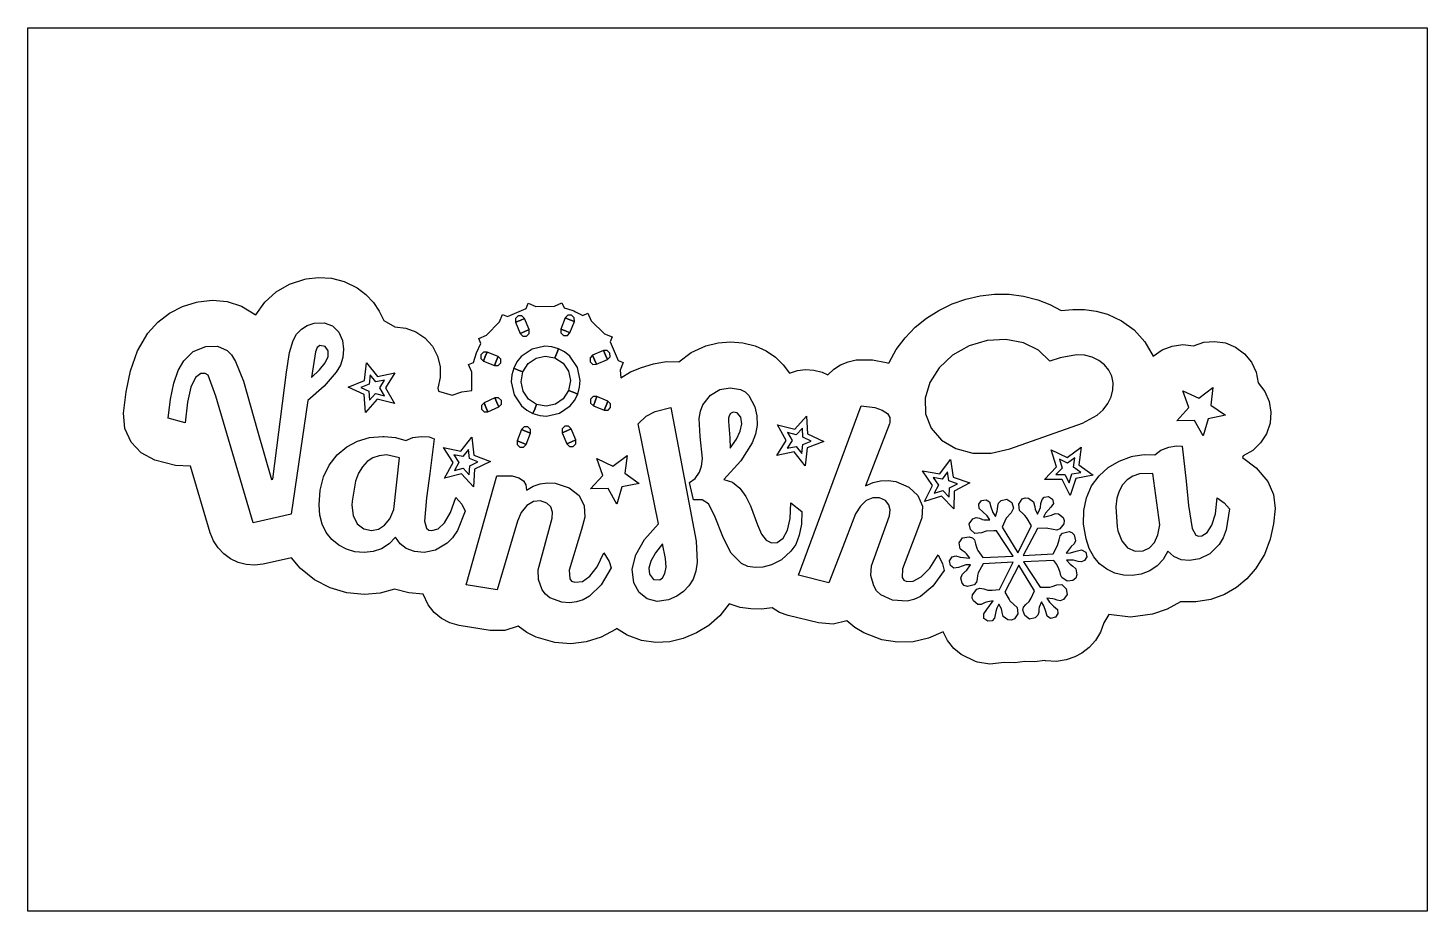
# Model space of a CAD drawing. Extents: x 0 to 151, y 0 to 96.
import ezdxf

# ---------------------------------------------------------------- set-up
doc = ezdxf.new("R2010")
doc.units = 0

msp = doc.modelspace()

# ---------------------------------------------------------------- linework, layer by layer
at = {"layer": 'Layer 1', "color": 7}
msp.add_lwpolyline([(0, 95.5146), (151.341476, 95.5146), (151.341476, 0.000137), (0, 0.000137), (0, 95.5146)], dxfattribs=at)
for points in [[(30.100814, 68.367061), (31.431344, 68.522615), (32.817883, 68.44389), (34.219404, 68.08373), (35.59488, 67.394983), (36.558124, 66.674677), (37.360409, 65.835829), (38.003102, 64.897613), (38.487566, 63.879204), (39.687715, 63.179118), (40.862397, 63.048327), (41.963261, 62.644164), (42.941093, 61.985853), (43.746682, 61.092616), (44.310145, 60.031076), (44.594406, 58.888177), (44.598276, 57.716603), (44.320563, 56.569041), (44.418723, 56.238312), (45.871548, 55.784288), (46.917544, 56.168661), (48.026842, 56.306574), (48.003558, 58.286978), (47.650605, 59.107979), (48.193793, 59.341606), (48.530608, 60.386444), (49.00527, 61.376514), (48.772172, 61.919438), (49.593173, 62.272656), (50.996786, 63.713046), (51.32725, 64.540927), (51.875201, 64.322116), (53.887355, 65.187038), (54.105901, 65.735254), (54.93431, 65.40479), (56.944612, 65.432042), (57.766142, 65.78526), (57.999504, 65.241807), (58.849345, 64.980134), (59.044607, 64.904993), (59.237488, 64.825353), (60.034412, 64.430066), (60.577865, 64.663693), (60.930819, 63.842692), (62.37068, 62.439079), (63.199089, 62.108615), (62.980279, 61.560928), (63.844936, 59.54851), (64.393417, 59.329964), (64.062953, 58.502084), (64.134919, 57.683993), (65.18753, 58.312279), (66.350273, 58.795507), (67.65718, 59.182327), (69.051401, 59.441354), (70.422734, 59.395581), (71.741052, 60.405957), (73.332618, 61.142093), (74.644884, 61.467034), (75.979771, 61.577068), (77.321207, 61.466241), (78.653118, 61.1286), (79.859451, 60.596391), (80.872903, 59.901464), (81.707662, 59.084299), (82.377917, 58.185378), (83.227328, 58.452177), (84.11206, 58.56102), (85.00979, 58.506251), (85.898194, 58.282216), (86.531076, 58.005991), (87.170173, 58.603961), (87.905684, 59.078776), (88.720521, 59.416917), (89.597593, 59.604866), (91.341096, 59.608504), (92.819685, 59.341077), (93.117341, 59.262231), (93.146445, 59.325731), (93.925167, 60.727517), (94.878835, 62.001856), (95.982175, 63.13967), (97.209911, 64.131881), (98.543016, 64.973619), (99.962864, 65.659385), (101.45013, 66.18273), (102.985493, 66.537205), (104.551213, 66.716522), (106.131319, 66.713451), (107.70319, 66.519532), (109.244204, 66.126308), (110.544729, 65.613116), (111.77838, 64.940182), (113.020498, 65.078675), (114.279682, 65.065661), (115.537774, 64.891813), (116.776617, 64.547806), (118.2925, 63.846483), (119.666029, 62.853185), (120.828272, 61.575377), (121.710297, 60.020526), (122.686228, 60.698532), (123.774573, 61.115271), (124.924831, 61.262979), (126.086499, 61.133891), (127.202023, 61.515722), (128.367403, 61.620162), (129.530304, 61.443565), (130.638385, 60.982285), (131.600748, 60.26555), (132.346467, 59.356257), (132.851978, 58.301261), (133.093716, 57.147419), (133.804844, 56.203325), (134.266513, 55.125311), (134.458952, 53.962315), (134.362391, 52.763279), (133.977071, 51.625001), (133.341002, 50.633915), (132.491661, 49.826978), (131.46653, 49.24115), (131.363872, 49.059117), (132.856848, 47.943635), (134.114477, 46.44636), (134.737404, 45.049725), (134.898965, 43.529068), (134.736937, 41.887905), (134.373867, 40.211693), (133.749009, 38.567181), (132.801616, 37.02112), (132.764045, 36.972172), (131.835371, 35.934746), (130.72798, 35.005493), (129.434504, 34.244863), (127.947576, 33.713303), (126.341987, 33.444189), (124.660397, 33.454276), (123.2379, 32.658179), (121.645738, 32.10993), (119.2719, 31.79921), (116.935367, 32.06257), (116.373658, 31.181773), (116.007793, 30.163327), (115.470603, 29.270888), (114.793663, 28.515074), (114.00855, 27.9065), (113.231565, 27.48659), (112.306719, 27.163418), (111.251847, 26.999989), (110.084784, 27.059305), (109.961224, 27.080736), (108.924786, 26.943583), (107.851439, 27.001097), (106.745151, 26.833913), (105.608304, 26.889972), (104.065289, 26.708203), (102.707416, 26.907434), (102.48649, 26.97358), (100.943111, 27.740772), (100.168048, 28.397008), (99.469979, 29.274129), (98.991877, 30.203874), (97.398649, 29.496768), (95.747428, 29.121994), (94.064854, 29.07107), (92.377567, 29.335513), (90.402455, 30.079322), (89.458158, 30.658593), (88.582918, 31.392645), (87.085709, 31.025536), (85.501584, 31.155314), (82.223665, 31.97314), (81.311416, 32.299437), (80.489853, 32.792819), (79.36449, 32.660093), (78.205245, 32.669424), (77.028041, 32.84569), (75.848802, 33.21377), (74.839584, 31.934958), (73.648596, 30.892782), (72.313246, 30.077519), (70.870938, 29.479446), (69.431168, 29.131453), (67.920308, 29.044008), (66.374325, 29.26424), (64.829185, 29.839279), (63.672693, 30.552859), (63.539872, 30.459726), (62.013509, 29.616512), (60.397552, 29.09881), (58.718889, 28.903916), (57.004407, 29.029125), (54.95627, 29.618583), (53.959834, 30.127959), (53.021639, 30.800773), (51.578736, 30.331932), (50.012008, 30.336959), (46.628785, 30.894965), (45.630265, 31.170805), (44.721538, 31.644363), (43.931279, 32.296663), (43.28816, 33.108731), (42.751321, 34.271044), (41.202882, 34.411273), (39.653054, 34.81582), (38.079811, 34.388916), (36.402387, 34.243792), (34.488729, 34.419396), (32.680068, 34.945367), (31.005105, 35.820438), (29.492538, 37.043344), (29.461317, 37.074301), (28.498235, 38.199043), (25.456218, 37.528854), (24.519208, 37.414886), (23.602987, 37.479117), (22.72841, 37.709248), (21.916329, 38.092978), (21.1876, 38.618009), (20.563076, 39.272039), (20.06361, 40.042768), (19.710058, 40.917898), (17.575058, 48.100533), (15.945438, 48.202133), (13.730059, 48.780511), (12.255458, 49.544751), (11.14628, 50.722087), (10.480401, 52.196187), (10.335697, 53.850715), (10.608304, 56.167081), (11.090192, 58.446191), (11.851513, 60.587486), (12.962424, 62.490408), (14.051258, 63.702165), (15.307946, 64.668059), (16.708133, 65.386898), (18.227467, 65.857492), (18.420745, 65.897708), (19.960184, 66.057756), (21.535078, 65.913252), (23.093533, 65.416027), (24.58365, 64.517908), (24.639477, 64.473722), (25.626557, 65.849943), (26.856067, 66.964176), (28.300615, 67.79772), (29.932804, 68.331872), (30.100814, 68.367061), (30.100814, 68.367061)], [(30.945363, 63.578903), (32.02549, 63.635689), (32.933969, 63.283893), (33.622943, 62.625445), (34.00553, 61.700099), (34.119979, 60.767597), (34.047797, 59.88582), (33.788985, 59.054794), (33.343543, 58.274543), (32.0412, 56.753852), (30.288404, 55.21173), (28.480772, 42.912854), (24.362988, 41.991047), (20.324261, 55.70359), (19.474288, 57.944872), (19.156471, 58.151346), (18.70324, 58.142516), (18.10511, 57.699645), (17.625408, 56.665481), (17.264133, 55.039974), (17.021286, 52.823075), (15.173544, 53.30832), (15.414207, 55.362629), (15.772735, 57.083291), (16.24912, 58.470231), (16.843354, 59.523375), (17.884491, 60.50974), (19.240291, 61.064306), (20.498713, 61.108194), (21.545443, 60.628802), (22.008095, 60.144264), (22.455179, 59.431597), (23.302645, 57.321779), (24.830189, 51.954713), (26.335851, 46.688189), (26.484758, 46.721526), (27.957692, 58.284597), (28.292092, 60.401327), (28.674712, 61.69613), (29.063545, 62.384559), (29.571615, 62.92783), (30.198896, 63.325945), (30.945363, 63.578903), (30.945363, 63.578903)], [(53.713524, 64.089283), (53.425129, 64.37586), (53.021639, 64.374504), (52.739726, 64.086009), (52.744356, 63.679444), (53.229073, 63.884496), (53.713524, 64.089283), (53.713524, 64.089283)], [(53.229073, 63.884496), (52.744356, 63.679444), (53.251297, 62.480619), (53.736014, 62.685671), (54.22073, 62.890458), (53.713524, 64.089283), (53.229073, 63.884496), (53.229073, 63.884496)], [(58.612278, 63.95514), (58.122006, 64.154106), (57.648138, 62.946814), (58.138675, 62.748112), (58.628947, 62.54941), (59.102815, 63.756438), (58.612278, 63.95514), (58.612278, 63.95514)], [(59.102815, 63.756438), (59.095837, 64.162937), (58.805688, 64.447793), (58.402232, 64.444122), (58.122006, 64.154106), (58.612278, 63.95514), (59.102815, 63.756438), (59.102815, 63.756438)], [(53.251297, 62.480619), (53.539792, 62.194175), (53.943182, 62.195663), (54.225228, 62.483926), (54.22073, 62.890458), (53.736014, 62.685671), (53.251297, 62.480619), (53.251297, 62.480619)], [(57.648138, 62.946814), (57.655116, 62.540315), (57.945264, 62.255459), (58.348721, 62.259163), (58.628947, 62.54941), (58.138675, 62.748112), (57.648138, 62.946814), (57.648138, 62.946814)], [(32.477299, 60.591496), (32.164032, 61.076477), (31.574541, 61.155852), (31.299507, 60.955562), (31.11893, 60.498892), (30.659349, 57.699868), (31.546864, 58.539605), (32.145677, 59.301456), (32.455814, 59.985419), (32.477299, 60.591496), (32.477299, 60.591496)], [(53.03725, 58.519547), (53.527787, 58.320845), (54.109935, 59.226851), (54.957395, 59.813424), (55.957552, 60.03378), (56.997793, 59.841139), (57.191203, 60.333792), (57.384349, 60.826446), (56.657472, 61.03811), (55.926819, 61.096519), (54.531548, 60.788544), (53.353269, 59.972471), (52.893855, 59.395757), (52.546713, 58.718248), (53.03725, 58.519547), (53.03725, 58.519547)], [(57.191203, 60.333792), (56.997793, 59.841139), (57.882984, 59.253293), (58.459382, 58.393936), (58.677056, 57.375729), (58.486072, 56.311337), (58.976344, 56.11237), (59.466881, 55.913669), (59.673788, 56.647985), (59.730993, 57.387702), (59.428715, 58.803841), (58.624887, 60.003088), (58.055154, 60.471691), (57.384349, 60.826446), (57.191203, 60.333792), (57.191203, 60.333792)], [(61.290652, 59.623651), (61.503641, 59.136025), (62.683152, 59.651433), (62.470428, 60.139059), (62.257438, 60.626686), (61.077663, 60.111278), (61.290652, 59.623651), (61.290652, 59.623651)], [(62.683152, 59.651433), (62.96189, 59.943102), (62.952498, 60.349667), (62.660828, 60.632837), (62.257438, 60.626686), (62.470428, 60.139059), (62.683152, 59.651433), (62.683152, 59.651433)], [(36.514835, 53.933), (36.382015, 55.867102), (34.63709, 56.652914), (36.410325, 57.380252), (36.605852, 59.304035), (37.827167, 57.821047), (39.69724, 58.226918), (38.684151, 56.583064), (39.639296, 54.904814), (37.788538, 55.376565), (36.514835, 53.933), (36.514835, 53.933)], [(49.666992, 60.456559), (49.263734, 60.452656), (48.983309, 60.162607), (48.990287, 59.756108), (49.280436, 59.471252), (49.473846, 59.963905), (49.666992, 60.456559), (49.666992, 60.456559)], [(49.473846, 59.963905), (49.280436, 59.471252), (50.468149, 58.989711), (50.661559, 59.482364), (50.854969, 59.975018), (49.666992, 60.456559), (49.473846, 59.963905), (49.473846, 59.963905)], [(50.468149, 58.989711), (50.871638, 58.993613), (51.152096, 59.283662), (51.145018, 59.690161), (50.854969, 59.975018), (50.661559, 59.482364), (50.468149, 58.989711), (50.468149, 58.989711)], [(61.077663, 60.111278), (60.799123, 59.819608), (60.808317, 59.413043), (61.100218, 59.129973), (61.503641, 59.136025), (61.290652, 59.623651), (61.077663, 60.111278), (61.077663, 60.111278)], [(36.956689, 55.244538), (37.606505, 55.980873), (38.552654, 55.733752), (38.065027, 56.594441), (38.581228, 57.429994), (37.632698, 57.226265), (37.002726, 57.986412), (36.897158, 57.004544), (35.998898, 56.633599), (36.888691, 56.228522), (36.956689, 55.244538), (36.956689, 55.244538)], [(54.822391, 54.298125), (55.015802, 54.790778), (54.130614, 55.378628), (53.554245, 56.238014), (53.33665, 57.256299), (53.527787, 58.320845), (53.03725, 58.519547), (52.546713, 58.718248), (52.339806, 57.983944), (52.282601, 57.244257), (52.584879, 55.828208), (53.388707, 54.629052), (53.95844, 54.16048), (54.629246, 53.805736), (54.822391, 54.298125), (54.822391, 54.298125)], [(58.976344, 56.11237), (58.486072, 56.311337), (57.903808, 55.405326), (57.056332, 54.818725), (56.056158, 54.59829), (55.015802, 54.790778), (54.822391, 54.298125), (54.629246, 53.805736), (55.356198, 53.593984), (56.086887, 53.53551), (57.482145, 53.843406), (58.660362, 54.65945), (59.11975, 55.236161), (59.466881, 55.913669), (58.976344, 56.11237), (58.976344, 56.11237)], [(82.534815, 44.157981), (83.698451, 43.217918), (83.669115, 41.854886), (83.439159, 40.655167), (83.048569, 39.65974), (82.537725, 38.909184), (81.506744, 37.989956), (80.423972, 37.433869), (79.49851, 37.199672), (78.650538, 37.147987), (77.880056, 37.278865), (77.187063, 37.592354), (76.049621, 38.697484), (75.221741, 40.328672), (74.276452, 42.790749), (73.603022, 44.052677), (72.932668, 44.485866), (71.997003, 44.462252), (71.564939, 46.356402), (72.175861, 46.780263), (72.642321, 47.481673), (72.864372, 48.102339), (72.951089, 48.952721), (72.718521, 51.342733), (72.613878, 53.279315), (72.752677, 54.077558), (73.018823, 54.762468), (73.815151, 55.806446), (74.835714, 56.409497), (75.958472, 56.598211), (77.060592, 56.399178), (77.565471, 56.144526), (77.99586, 55.74923), (78.633274, 54.536514), (78.857653, 53.54804), (78.88228, 52.566958), (78.70713, 51.593218), (78.332178, 50.626771), (77.107424, 48.683277), (75.284182, 46.687395), (76.219682, 46.384414), (77.018259, 45.722461), (77.665892, 44.825954), (78.148822, 43.819315), (78.901826, 41.761653), (79.360323, 40.774081), (79.870266, 40.130301), (80.431702, 39.830313), (81.044683, 39.874118), (81.69829, 40.33102), (82.164498, 41.197298), (82.443331, 42.472951), (82.534815, 44.157981), (82.534815, 44.157981)], [(124.27146, 53.025216), (125.564213, 54.450789), (124.929213, 56.279852), (126.66673, 55.468375), (128.177499, 56.644447), (127.954455, 54.723839), (129.52846, 53.620528), (127.6568, 53.240851), (127.111494, 51.382949), (126.178839, 53.074693), (124.27146, 53.025216), (124.27146, 53.025216)], [(49.330442, 54.980749), (49.051803, 54.68898), (49.061097, 54.282514), (49.352865, 53.999344), (49.756156, 54.005496), (49.543431, 54.493123), (49.330442, 54.980749), (49.330442, 54.980749)], [(49.543431, 54.493123), (49.756156, 54.005496), (50.935932, 54.520639), (50.722942, 55.008266), (50.510218, 55.495892), (49.330442, 54.980749), (49.543431, 54.493123), (49.543431, 54.493123)], [(50.935932, 54.520639), (51.214571, 54.812408), (51.205277, 55.218874), (50.913508, 55.502044), (50.510218, 55.495892), (50.722942, 55.008266), (50.935932, 54.520639), (50.935932, 54.520639)], [(61.545445, 55.642206), (61.141989, 55.638535), (60.861763, 55.348519), (60.868642, 54.941822), (61.15889, 54.657164), (61.352035, 55.149553), (61.545445, 55.642206), (61.545445, 55.642206)], [(61.352035, 55.149553), (61.15889, 54.657164), (62.346603, 54.175623), (62.540013, 54.668276), (62.733158, 55.160665), (61.545445, 55.642206), (61.352035, 55.149553), (61.352035, 55.149553)], [(62.346603, 54.175623), (62.750059, 54.179294), (63.030285, 54.46931), (63.023406, 54.876007), (62.733158, 55.160665), (62.540013, 54.668276), (62.346603, 54.175623), (62.346603, 54.175623)], [(91.240654, 37.351055), (93.190631, 42.736112), (93.256512, 43.377858), (93.122368, 43.950548), (92.755458, 44.402721), (92.123832, 44.682649), (91.376914, 44.705668), (90.664127, 44.387375), (90.042192, 43.800166), (89.506577, 42.978206), (87.96247, 38.926911), (86.645905, 35.482834), (83.368251, 36.313889), (90.141047, 54.629383), (91.595195, 54.473543), (92.418453, 54.188335), (92.966132, 53.820056), (93.238181, 53.368682), (93.234551, 52.834187), (93.197774, 52.683904), (90.613857, 45.996304), (91.417635, 46.351263), (92.227615, 46.545016), (93.043845, 46.577589), (93.866375, 46.449006), (95.292709, 45.861234), (96.269583, 44.935326), (96.753968, 43.788293), (96.702176, 42.537675), (96.234658, 41.272968), (94.586041, 37.008684), (94.560277, 36.077418), (94.744803, 35.796183), (95.060968, 35.63788), (95.772564, 35.68352), (96.625447, 36.145879), (97.562865, 37.085314), (98.466151, 38.525803), (98.93949, 37.547871), (99.126286, 36.841997), (97.894342, 35.129086), (96.549611, 34.023394), (95.834958, 33.698255), (95.092118, 33.52492), (93.521888, 33.633663), (92.249509, 34.208933), (91.805009, 34.637508), (91.488303, 35.160043), (91.173483, 36.277377), (91.240654, 37.351055), (91.240654, 37.351055)], [(69.287673, 33.674145), (68.072609, 33.481462), (66.982361, 33.766219), (66.111619, 34.46495), (65.554407, 35.514319), (65.369067, 36.986885), (65.750066, 38.538404), (66.697406, 40.16895), (68.211085, 41.878599), (67.355953, 46.132035), (66.012929, 52.696075), (66.863035, 53.513636), (67.853633, 54.024811), (69.532677, 54.455816), (72.273757, 40.013289), (72.404577, 37.725167), (72.250651, 36.756924), (71.950503, 35.905902), (71.50413, 35.172107), (70.911535, 34.555545), (70.172716, 34.056222), (69.287673, 33.674145), (69.287673, 33.674145)], [(77.130178, 53.403305), (76.72907, 53.893577), (76.279279, 53.959194), (75.981888, 53.804413), (75.845098, 53.567876), (75.79668, 53.306732), (75.780275, 52.947693), (75.812025, 52.523037), (75.85965, 52.049699), (75.931088, 51.176045), (75.970246, 50.074057), (76.639827, 51.034597), (77.056326, 51.909635), (77.219768, 52.699196), (77.130178, 53.403305), (77.130178, 53.403305)], [(81.004202, 49.274223), (82.030255, 50.908817), (81.088604, 52.595798), (82.939627, 52.107642), (84.223119, 53.535332), (84.336096, 51.60467), (86.076523, 50.799808), (84.299848, 50.091784), (84.084213, 48.165355), (82.873481, 49.663954), (81.004202, 49.274223), (81.004202, 49.274223)], [(53.87492, 51.88407), (53.384647, 52.082771), (52.910779, 50.875479), (53.401316, 50.676777), (53.891853, 50.478075), (54.365457, 51.685103), (53.87492, 51.88407), (53.87492, 51.88407)], [(54.365457, 51.685103), (54.358577, 52.091701), (54.06833, 52.376459), (53.664874, 52.372787), (53.384647, 52.082771), (53.87492, 51.88407), (54.365457, 51.685103), (54.365457, 51.685103)], [(58.762297, 52.151298), (58.473901, 52.437875), (58.070412, 52.436519), (57.7884, 52.148024), (57.793129, 51.741459), (58.277581, 51.946511), (58.762297, 52.151298), (58.762297, 52.151298)], [(58.277581, 51.946511), (57.793129, 51.741459), (58.30007, 50.542634), (58.784786, 50.747686), (59.269502, 50.952473), (58.762297, 52.151298), (58.277581, 51.946511), (58.277581, 51.946511)], [(82.127622, 50.060828), (83.081179, 50.25953), (83.696599, 49.4888), (83.809046, 50.475165), (84.713127, 50.834204), (83.831536, 51.244308), (83.770417, 52.23623), (83.110547, 51.511272), (82.171542, 51.756541), (82.649379, 50.892677), (82.127622, 50.060828), (82.127622, 50.060828)], [(42.864563, 38.795149), (41.794589, 38.898386), (40.921465, 39.208096), (40.245191, 39.724281), (39.765767, 40.44694), (39.057742, 39.712975), (38.254468, 39.188683), (37.355945, 38.874089), (36.362171, 38.769219), (35.37316, 38.857966), (34.463523, 39.124191), (33.633262, 39.567867), (32.882375, 40.188972), (32.271189, 40.955241), (31.834627, 41.834447), (31.572689, 42.826612), (31.485377, 43.931763), (31.607614, 45.536967), (31.974326, 46.971193), (32.585513, 48.234416), (33.441175, 49.32661), (34.484161, 50.207428), (35.657322, 50.836552), (36.960658, 51.214009), (38.394168, 51.339822), (38.546568, 51.339822), (39.765767, 51.23012), (40.883365, 50.901144), (41.639014, 51.23012), (42.534363, 51.339822), (43.385262, 51.27533), (43.956761, 51.081854), (43.474162, 47.313134), (43.118562, 44.706197), (42.889963, 42.176519), (43.093162, 41.402019), (43.347162, 41.208394), (43.702762, 41.143852), (44.356811, 41.356907), (45.04896, 41.995809), (45.715709, 43.118567), (46.293558, 44.731862), (46.915858, 44.022052), (47.309557, 43.234851), (46.445958, 41.143951), (45.918909, 40.369579), (45.32836, 39.775958), (44.090111, 39.040285), (42.864563, 38.795149), (42.864563, 38.795149)], [(45.047637, 46.807516), (45.983467, 48.496878), (44.951858, 50.128561), (46.826429, 49.744651), (48.03081, 51.241927), (48.248033, 49.320789), (50.02947, 48.614353), (48.293806, 47.807904), (48.18321, 45.872479), (46.892839, 47.300963), (45.047637, 46.807516), (45.047637, 46.807516)], [(52.910779, 50.875479), (52.917857, 50.46898), (53.207906, 50.184124), (53.611395, 50.188026), (53.891853, 50.478075), (53.401316, 50.676777), (52.910779, 50.875479), (52.910779, 50.875479)], [(58.30007, 50.542634), (58.588466, 50.256156), (58.991955, 50.257413), (59.274, 50.545908), (59.269502, 50.952473), (58.784786, 50.747686), (58.30007, 50.542634), (58.30007, 50.542634)], [(109.949318, 46.663582), (111.275143, 48.05767), (110.682742, 49.901549), (112.400944, 49.048534), (113.9387, 50.187563), (113.670942, 48.273041), (115.218753, 47.131894), (113.338891, 46.797726), (112.750193, 44.953582), (111.857226, 46.667022), (109.949318, 46.663582), (109.949318, 46.663582)], [(126.719117, 38.081568), (125.65644, 37.917704), (124.735373, 38.002756), (123.955941, 38.336696), (123.318168, 38.919503), (122.806749, 38.032744), (122.152779, 37.325919), (121.35628, 36.799077), (120.41728, 36.452266), (119.436652, 36.294314), (118.490652, 36.328077), (117.57928, 36.553581), (116.702534, 36.970849), (115.926595, 37.563482), (115.293034, 38.308713), (114.801853, 39.206542), (114.45305, 40.25697), (114.188194, 41.844273), (114.201299, 43.326033), (114.492415, 44.702274), (115.06159, 45.973021), (115.862983, 47.084815), (116.850734, 47.984579), (118.024866, 48.672313), (119.385406, 49.148017), (119.533308, 49.185588), (120.742187, 49.380089), (121.90503, 49.336664), (122.559443, 49.842216), (123.401776, 50.169572), (124.242554, 50.316878), (124.843224, 50.270113), (125.275288, 46.495308), (125.553365, 43.878317), (125.935952, 41.367954), (126.317943, 40.666974), (126.610589, 40.541847), (126.971, 40.567061), (127.554604, 40.934897), (128.073518, 41.725405), (128.451971, 42.979132), (128.627025, 44.686883), (129.400368, 44.151698), (129.970313, 43.485147), (129.632143, 41.243798), (129.305834, 40.362588), (128.874675, 39.64102), (127.849383, 38.621781), (126.719117, 38.081568), (126.719117, 38.081568)], [(38.775168, 49.32661), (38.003644, 49.247537), (37.31467, 49.010334), (36.708245, 48.615027), (36.184371, 48.061639), (35.762097, 47.364719), (35.435072, 46.512969), (35.066772, 44.344777), (35.041373, 43.905834), (35.187422, 42.770144), (35.625572, 41.892622), (36.317721, 41.33111), (37.17497, 41.143852), (37.925856, 41.287463), (38.578318, 41.718262), (39.132355, 42.436199), (39.587967, 43.441226), (40.197566, 49.016784), (38.775168, 49.32661), (38.775168, 49.32661)], [(46.126606, 47.655769), (47.067993, 47.907387), (47.724159, 47.172111), (47.782896, 48.163503), (48.666339, 48.572549), (47.763846, 48.932911), (47.649017, 49.919805), (47.029364, 49.158865), (46.078717, 49.351216), (46.602591, 48.515663), (46.126606, 47.655769), (46.126606, 47.655769)], [(60.865467, 45.680392), (62.169332, 47.095382), (61.548885, 48.929471), (63.280052, 48.103972), (64.799816, 49.267344), (64.561692, 47.348852), (66.126965, 46.232577), (64.252394, 45.868246), (63.692272, 44.014842), (62.77311, 45.713994), (60.865467, 45.680392), (60.865467, 45.680392)], [(96.995599, 44.290537), (97.86052, 46.018529), (96.762236, 47.604704), (98.651094, 47.301227), (99.792241, 48.848773), (100.089103, 46.938484), (101.898057, 46.309041), (100.197318, 45.429038), (100.16689, 43.490438), (98.818576, 44.862566), (96.995599, 44.290537), (96.995599, 44.290537)], [(111.204235, 47.207036), (112.177636, 47.208623), (112.629544, 46.328885), (112.93302, 47.272917), (113.889488, 47.441721), (113.106058, 48.021952), (113.240466, 49.006465), (112.451744, 48.429409), (111.579678, 48.859886), (111.878392, 47.916647), (111.204235, 47.207036), (111.204235, 47.207036)], [(55.19122, 36.921372), (56.714424, 42.500104), (56.729043, 43.145025), (56.549589, 43.705015), (56.135418, 44.127521), (55.446013, 44.360917), (54.670587, 44.301121), (53.947945, 43.853182), (53.365531, 43.120188), (52.952583, 42.162761), (50.768451, 34.732741), (47.385228, 35.300007), (50.710507, 47.064426), (52.359917, 47.075803), (53.086595, 46.873781), (53.58745, 46.549448), (53.862484, 46.102728), (53.911697, 45.533548), (54.642243, 45.960536), (55.407517, 46.224705), (56.207516, 46.326057), (57.042243, 46.264591), (58.548381, 45.789797), (59.608433, 44.945116), (60.182248, 43.841606), (60.230203, 42.590856), (59.860845, 41.266354), (58.552747, 36.854961), (58.604341, 35.943738), (58.81141, 35.683388), (59.139328, 35.553213), (59.976431, 35.64504), (60.783546, 36.20627), (61.560646, 37.236903), (62.307709, 38.73694), (62.857347, 37.801143), (63.099606, 37.113194), (61.995005, 35.283847), (60.737012, 34.055839), (60.050494, 33.667329), (59.325627, 33.429145), (58.562413, 33.341283), (57.76085, 33.403741), (56.446799, 33.87245), (55.969557, 34.263073), (55.612172, 34.757877), (55.209609, 35.845676), (55.19122, 36.921372), (55.19122, 36.921372)], [(98.03832, 45.184034), (98.968329, 45.475869), (99.654658, 44.769433), (99.67212, 45.762413), (100.537836, 46.208764), (99.62132, 46.530233), (99.465746, 47.511306), (98.878107, 46.724436), (97.920052, 46.876307), (98.478057, 46.063508), (98.03832, 45.184034), (98.03832, 45.184034)], [(120.23604, 47.289057), (119.506428, 47.021956), (118.894737, 46.621877), (118.400917, 46.088796), (118.02492, 45.422688), (117.781797, 44.642495), (117.668031, 43.735475), (117.828864, 41.541255), (117.909033, 41.109191), (118.321948, 40.043583), (118.956517, 39.300237), (119.762172, 38.926349), (120.638471, 38.95628), (121.332662, 39.280873), (121.862696, 39.859764), (122.228623, 40.692953), (122.430492, 41.780439), (121.689924, 47.339327), (120.23604, 47.289057), (120.23604, 47.289057)], [(111.140206, 31.76703), (110.624269, 31.632622), (110.256499, 31.898263), (110.10939, 32.408644), (109.894549, 33.02671), (109.623351, 33.456128), (109.401102, 32.856583), (109.356123, 32.650473), (109.349773, 32.343028), (109.250951, 31.994406), (108.969567, 31.71623), (108.331128, 31.577853), (107.819689, 31.951974), (107.627602, 32.534056), (107.708366, 32.851953), (107.960976, 33.155562), (108.288266, 33.469887), (108.52348, 33.850621), (108.877757, 34.637491), (107.173313, 37.4172), (105.678419, 34.472127), (106.128739, 33.679172), (106.20785, 33.554024), (106.637003, 33.151593), (107.020913, 32.820864), (107.089176, 32.157819), (106.72167, 31.590024), (106.376422, 31.453202), (106.01391, 31.482074), (105.484744, 31.844553), (105.38288, 32.283496), (105.352188, 32.490929), (105.315146, 32.668729), (105.034159, 33.193133), (104.815085, 32.747046), (104.679883, 32.406263), (104.642841, 32.028438), (104.565715, 31.675055), (104.291739, 31.395291), (103.824221, 31.343168), (103.41597, 31.632887), (103.391628, 32.147501), (103.721828, 32.615548), (104.411596, 33.545028), (103.814961, 33.459303), (103.550378, 33.36273), (103.11924, 33.163731), (102.747633, 33.167733), (102.265034, 33.535503), (102.149146, 33.857732), (102.185659, 34.216275), (102.635185, 34.812645), (102.983145, 34.925589), (103.388453, 34.848629), (103.828719, 34.706283), (104.283537, 34.699404), (105.078345, 34.788304), (106.573239, 37.733377), (103.338447, 37.544729), (102.793935, 36.583499), (102.729641, 36.288754), (102.681487, 35.928921), (102.603865, 35.556256), (102.341498, 35.278047), (101.620774, 35.111359), (101.284886, 35.227048), (101.045041, 35.468546), (100.92201, 36.019937), (101.040312, 36.387675), (101.415193, 36.745689), (101.486101, 36.791991), (101.545632, 36.85602), (101.948328, 37.447098), (101.45832, 37.430694), (100.67145, 37.170344), (100.151015, 37.10271), (99.789331, 37.378571), (99.700166, 37.876252), (99.959722, 38.297997), (100.381996, 38.421822), (100.822263, 38.279476), (101.893295, 38.168881), (101.541399, 38.646982), (101.386618, 38.773453), (101.05245, 38.985119), (100.852425, 39.183292), (100.748973, 39.823053), (101.109864, 40.36148), (101.806511, 40.487157), (102.158374, 40.375635), (102.388594, 40.159338), (102.443627, 39.99318), (102.501835, 39.702668), (102.59391, 39.358446), (102.68281, 39.138577), (102.761921, 39.013165), (103.305639, 38.230793), (106.563184, 38.383722), (104.787568, 41.116864), (104.48462, 41.121362), (103.654127, 41.079062), (103.133395, 40.92266), (102.443098, 40.826617), (101.944624, 41.259475), (101.805453, 41.876218), (102.213175, 42.419936), (102.579292, 42.563703), (102.932312, 42.509629), (103.180755, 42.393742), (103.232349, 42.351673), (103.453276, 42.318865), (104.041973, 42.298227), (103.770776, 42.72791), (103.307755, 43.184051), (102.912468, 43.532507), (102.846058, 43.994469), (103.163558, 44.403779), (103.63769, 44.485271), (104.011811, 44.249263), (104.170296, 43.72089), (104.37376, 43.120816), (104.644958, 42.691398), (104.831489, 43.26766), (104.887845, 43.456043), (104.900545, 43.792857), (104.977406, 44.127025), (105.263024, 44.408012), (105.883735, 44.534748), (106.412901, 44.172269), (106.606378, 43.578412), (106.373214, 43.085362), (105.818913, 42.496665), (105.390553, 41.510035), (107.094996, 38.730326), (108.554436, 41.65238), (108.103851, 42.445071), (108.025006, 42.570483), (107.831331, 42.79776), (107.602202, 43.002283), (107.247132, 43.326662), (107.179134, 43.989707), (107.564102, 44.569143), (107.888944, 44.698723), (108.225295, 44.671537), (108.759223, 44.261698), (108.885165, 43.86403), (108.904744, 43.674588), (108.953163, 43.478797), (109.198696, 42.931375), (109.41777, 43.377197), (109.522281, 43.647601), (109.572022, 44.084427), (109.694425, 44.505081), (109.936089, 44.776312), (110.403871, 44.828699), (110.811858, 44.538716), (110.919378, 44.091042), (110.654431, 43.678292), (110.075788, 43.04832), (109.856714, 42.602498), (110.706554, 42.802523), (111.131607, 42.991435), (111.485222, 42.95651), (111.990311, 42.553285), (112.103288, 42.235356), (112.058309, 41.89024), (111.632859, 41.334881), (111.279013, 41.211651), (110.891233, 41.280906), (110.130028, 41.416372), (109.189965, 41.359222), (107.672581, 38.449868), (110.907108, 38.638515), (111.362985, 39.542066), (111.545018, 40.165953), (111.66289, 40.583796), (111.926811, 40.869479), (112.618431, 41.042517), (112.932557, 40.93159), (113.165324, 40.691679), (113.315607, 40.056945), (113.181861, 39.723603), (112.841739, 39.419829), (112.319717, 38.700428), (112.7875, 38.752551), (113.374345, 38.932996), (113.965952, 39.066082), (114.445112, 38.822665), (114.534012, 38.324985), (114.274721, 37.903239), (113.947101, 37.777959), (113.602415, 37.818573), (113.086214, 37.961977), (112.339561, 37.955362), (112.72691, 37.500544), (113.013983, 37.283321), (113.346299, 36.994926), (113.467742, 36.366541), (113.342529, 36.01964), (113.040706, 35.734452), (112.403854, 35.673069), (111.834207, 36.059625), (111.745572, 36.279758), (111.653497, 36.623716), (111.527291, 37.021649), (111.280435, 37.492342), (110.962406, 37.916733), (107.705125, 37.763804), (109.480477, 35.030397), (110.541719, 35.014787), (110.806037, 35.111359), (111.288108, 35.299213), (111.829048, 35.304637), (112.288231, 34.864768), (112.40941, 34.236648), (112.019415, 33.704572), (111.660806, 33.559084), (111.329383, 33.608263), (111.051835, 33.730501), (110.877739, 33.768601), (110.226336, 33.849299), (110.497269, 33.419616), (110.949177, 32.981466), (111.355841, 32.615019), (111.410874, 32.170784), (111.140206, 31.76703), (111.140206, 31.76703)], [(67.23398, 36.435068), (67.65513, 35.842898), (68.341789, 35.829967), (68.6494, 36.056152), (68.896884, 36.50677), (69.028018, 37.21066), (68.954563, 38.131045), (68.650822, 39.715104), (67.883763, 38.730218), (67.391936, 37.855217), (67.175342, 37.090151), (67.23398, 36.435068), (67.23398, 36.435068)]]:
    msp.add_lwpolyline(points, close=True, dxfattribs=at)
at = {"layer": 'Layer 1', "color": 255}
msp.add_lwpolyline([(111.65773, 59.850399), (110.555213, 59.462256), (109.315178, 60.657443), (107.685016, 61.466472), (105.790238, 61.827066), (103.77739, 61.711211), (101.802146, 61.127905), (100.016607, 60.122126), (98.558953, 58.77133), (97.541433, 57.180227), (97.042992, 55.47155), (97.101961, 53.777161), (97.713545, 52.227829), (98.830746, 50.943212), (100.367279, 50.022629), (102.204444, 49.537218), (104.20069, 49.524088), (106.2015, 49.984628), (114.076283, 52.757987), (115.658556, 53.617518), (116.300442, 54.208576), (116.815776, 54.886028), (117.177837, 55.618617), (117.371698, 56.370603), (117.394158, 57.12001), (117.242019, 57.84486), (116.92017, 58.510104), (116.446219, 59.084762), (115.836041, 59.553554), (115.105511, 59.901199), (114.28819, 60.109471), (113.424086, 60.170181), (111.65773, 59.850399), (111.65773, 59.850399)], close=True, dxfattribs=at)

doc.saveas('drawing.dxf')
